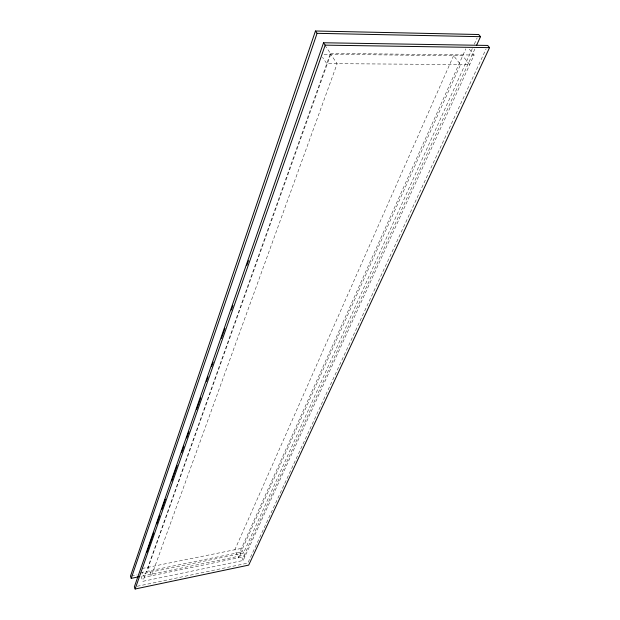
<?xml version="1.0" encoding="UTF-8"?>
<svg xmlns="http://www.w3.org/2000/svg" width="620" height="620" viewBox="0 0 620 620"><rect width="100%" height="100%" fill="white"/><g stroke="black" fill="none" stroke-linecap="round" stroke-linejoin="round"><path stroke-width="0.46" stroke-dasharray="3.1 2.33" d="M469.371 49.143L474.099 55.017L243.125 560.48L142.91 581.312L330.437 53.351L324.508 44.733M243.125 560.48L239.63 552.428L465.829 48.817M472.308 48.616L243.451 553.102L141.763 573.918M474.308 44.206L477.113 38.037M474.881 49.003L244.327 555.094L140.662 576.406M248.225 562.216L486.08 48.957M137.191 586.264L247.814 563.1M140.701 572.616L239.63 552.428M131.409 576.034L137.059 574.88M142.135 568.501L241.444 548.398L244.962 556.466L144.367 577.212L142.46 572.105M330.437 53.351L474.099 55.017M324.151 54.242L462.698 55.792L469.72 64.612L326.794 63.612L322.532 57.335M141.019 576.212L142.91 581.312M330.716 54.312L148.296 567.254L151.505 575.74L337.156 63.682L330.716 54.312M453.577 55.684L234.871 549.723L238.374 557.822L460.559 64.542L453.577 55.684"/><path stroke-width="0.93" d="M476.486 45.477L480.5 36.681L478.71 34.511L315.456 31L130.464 576.228L131.239 578.344L138.779 576.794M131.239 578.344L317.068 33.333L315.456 31M323.555 42.764L134.354 586.861L135.137 589L248.697 565.107L489.536 47.647L487.715 45.438L323.555 42.764L325.198 45.144L135.137 589M146.917 552.25L153.605 533.053M156.79 523.915L159.65 515.693M161.882 509.299L165.377 499.239M171.748 480.965L177.157 465.434M181.614 452.639L183.846 446.237M186.705 438.014L188.937 431.621M196.579 409.688L200.717 397.808M206.445 381.354L208.033 376.79M211.536 366.738L213.125 362.165M221.402 338.404L224.905 328.352M231.276 310.078L232.864 305.505M246.869 265.298L248.457 260.726M325.198 45.144L489.536 47.647M317.068 33.333L480.5 36.681"/></g></svg>
